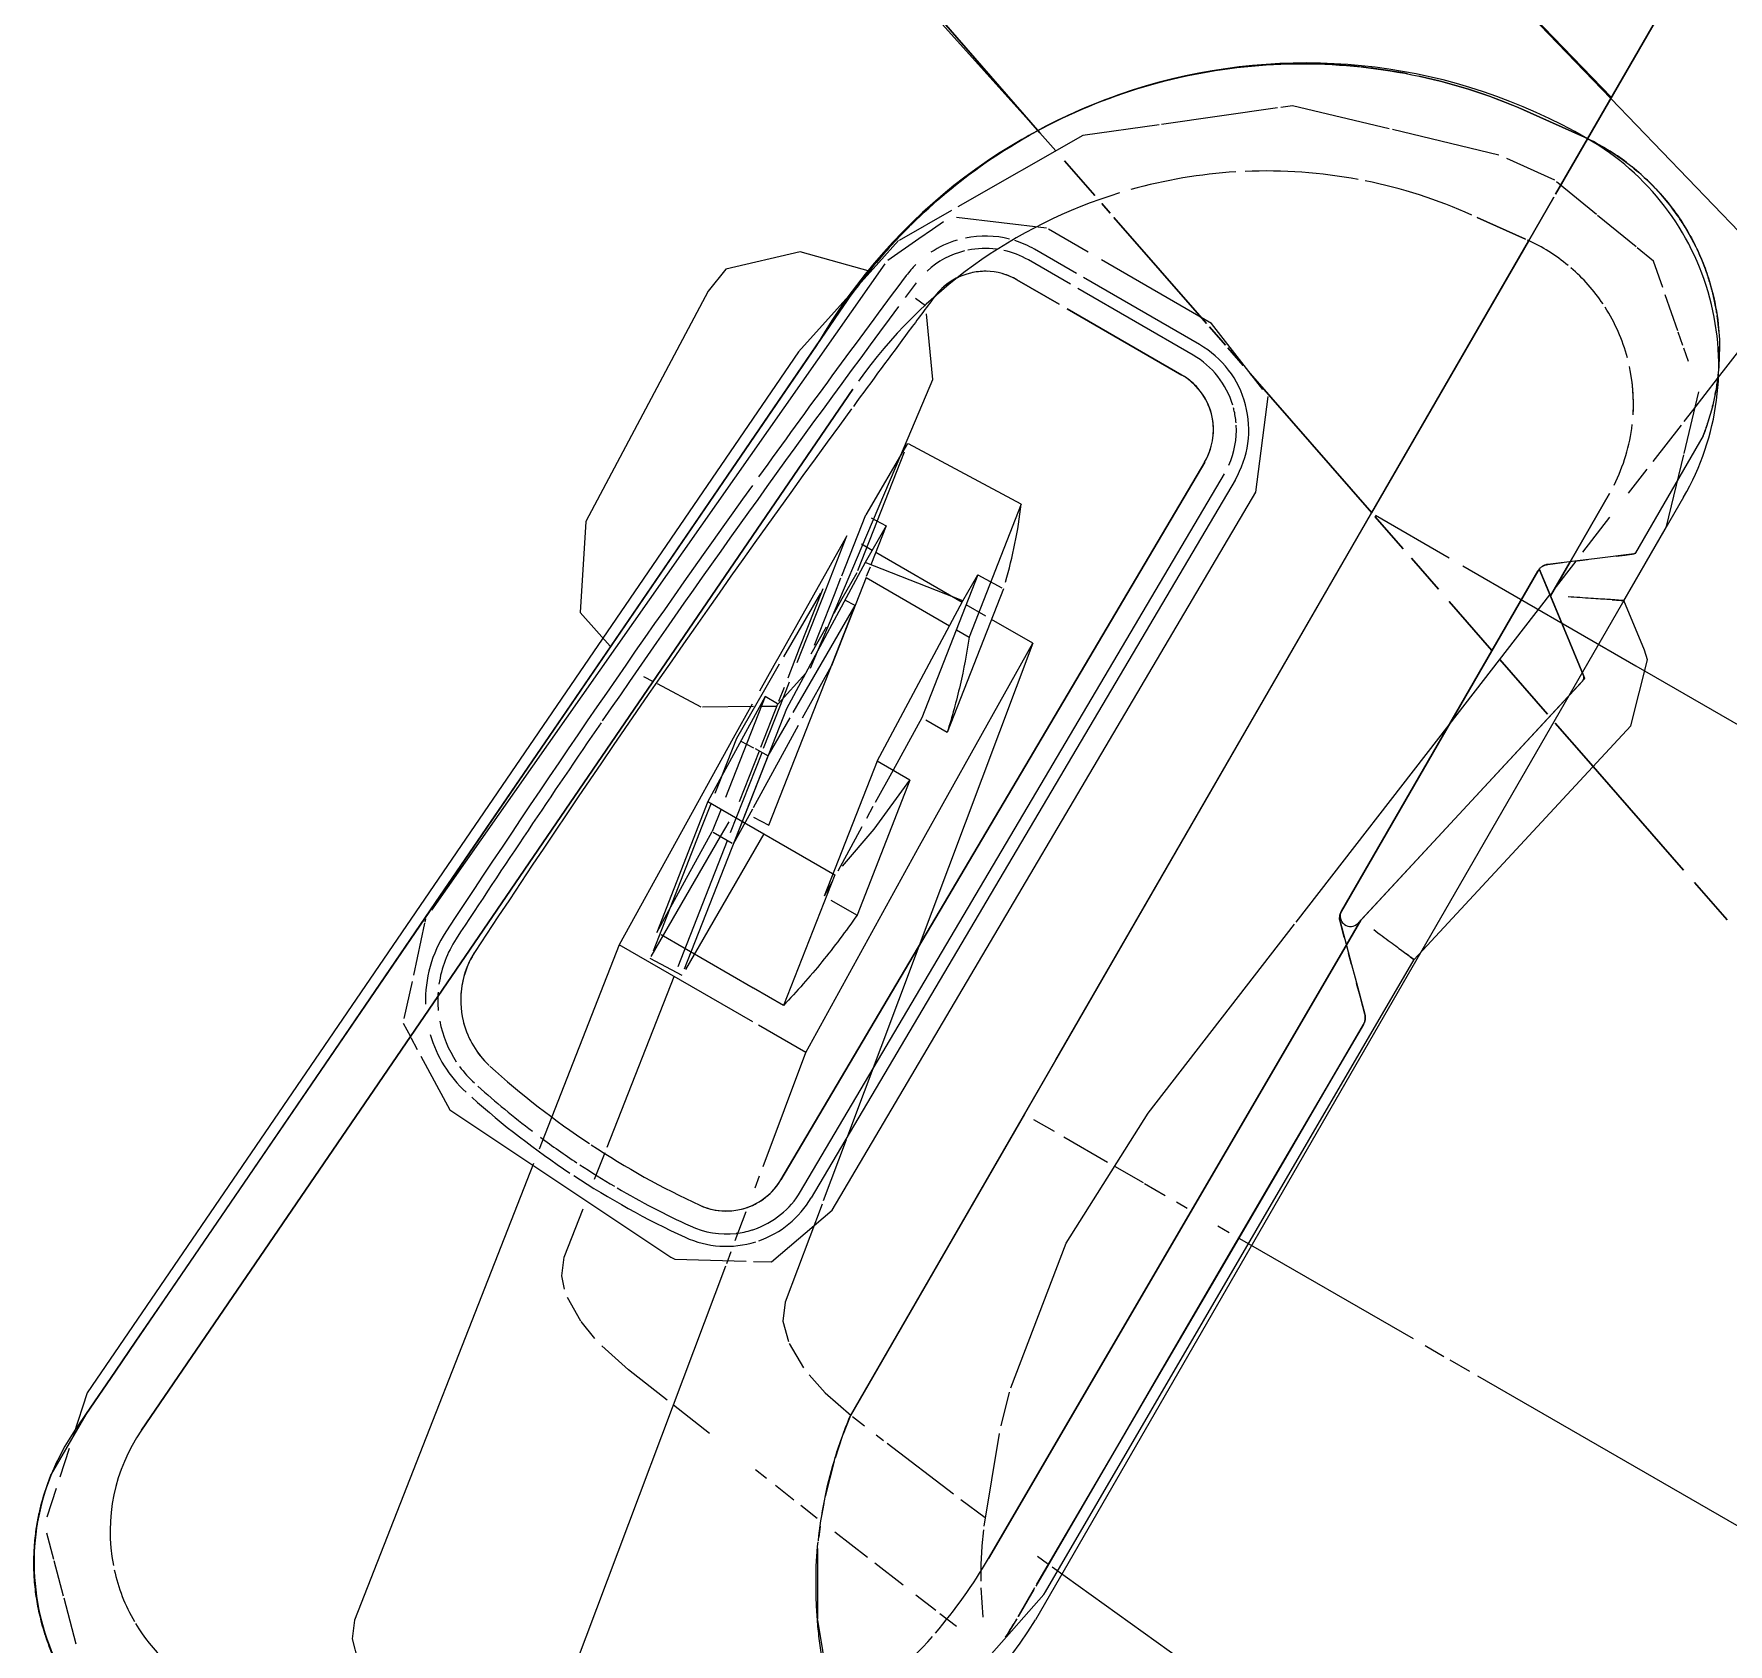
# Model space of a CAD drawing. Header units: inches. Extents: x 6664 to 8129, y 209 to 1287.
# Drawn here: x 7154.09 to 7162, y 537.1 to 544.62 of the extents above; entities that cross this region are included whole.
import ezdxf

# ---------------------------------------------------------------- set-up
doc = ezdxf.new("R2010")
doc.units = ezdxf.units.IN
doc.header["$MEASUREMENT"] = 0
doc.layers.add('I-FURN', color=30, linetype='Continuous', lineweight=9)

# ---------------------------------------------------------------- blocks, each defined once
blk = doc.blocks.new('Allsteel Seating Acuity Work-Conference Chair1 - Fully Adj_ Arms_ Mesh Back-8528734-11th FLOOR POWER _ SIGNAL')
at = {"layer": 'I-FURN', "lineweight": 13}
for p, q in [((-9.5606, 10.1368), (-9.5606, 4.0225)), ((-9.5606, 9.2766), (-9.5606, 4.0212)), ((-9.5606, 4.0212), (-9.5606, 8.5318)), ((-8.475, 3.356), (-7.767, 8.5318)), ((-11.8376, 4.8978), (-9.5606, 4.2448)), ((-11.8352, 4.8971), (-9.5606, 4.2391)), ((-9.5606, 4.2391), (-11.8352, 4.8971)), ((-9.5606, 4.2391), (-7.9088, 3.7613)), ((-7.9088, 3.7613), (-9.5606, 4.2391)), ((-9.5606, 3.724), (-9.5606, 4.0212)), ((-9.5606, 4.0212), (-9.5606, 3.724)), ((-9.5606, 3.4708), (-9.5606, 3.7074)), ((-9.5606, 3.7074), (-9.5606, 3.4708)), ((-9.5606, -0.9451), (-9.5606, 3.4708)), ((-9.5606, 3.4708), (-9.5606, 2.0042)), ((-8.5006, 3.1687), (-8.475, 3.356)), ((-8.5094, 3.1041), (-8.5006, 3.1687)), ((-8.5415, 2.8701), (-8.5122, 3.0838)), ((-11.803, 2.7724), (-12.5163, 3.0042)), ((-12.4533, 2.9948), (-11.7898, 2.7679)), ((-11.7898, 2.7679), (-12.4533, 2.9948)), ((-8.5669, 2.6842), (-8.5476, 2.825)), ((-8.3354, 2.7972), (-8.3354, -3.2574)), ((-11.7898, 2.7679), (-11.683, 2.7314)), ((-11.683, 2.7314), (-11.7898, 2.7679)), ((-11.6246, 2.7114), (-11.422, 2.6421)), ((-11.422, 2.6421), (-11.6246, 2.7114)), ((-11.3741, 2.6257), (-11.3186, 2.6067)), ((-11.3186, 2.6067), (-11.3741, 2.6257)), ((-11.2924, 2.5978), (-10.6711, 2.3853)), ((-10.6711, 2.3853), (-11.2924, 2.5978)), ((-8.6141, 2.3393), (-8.5861, 2.5437)), ((-10.6503, 2.3781), (-10.5431, 2.3415)), ((-10.5431, 2.3415), (-10.6503, 2.3781)), ((-10.528, 2.3363), (-10.4235, 2.3006)), ((-10.4235, 2.3006), (-10.528, 2.3363)), ((-10.377, 2.2847), (-9.5606, 2.0054)), ((-9.5606, 2.0054), (-10.377, 2.2847)), ((-8.6439, 2.1208), (-8.6211, 2.2876)), ((-8.7522, 1.3291), (-8.6481, 2.0903)), ((-9.5606, 2.0042), (-9.5606, -1.2379)), ((-9.5389, 2.0042), (-9.142, 2.0042)), ((-9.5387, 1.998), (-9.3482, 1.9328)), ((-9.3482, 1.9328), (-9.5387, 1.998)), ((-9.0684, 2.0042), (-8.1344, 2.0042)), ((-8.1344, 2.0042), (-7.4644, 2.0042)), ((-9.2939, 1.9142), (-9.1126, 1.8522)), ((-9.1126, 1.8522), (-9.2939, 1.9142)), ((-9.0399, 1.8273), (-8.7523, 1.729)), ((-8.7523, 1.729), (-9.0399, 1.8273)), ((-8.7, 1.7111), (-8.3789, 1.6013)), ((-8.3789, 1.6013), (-8.7, 1.7111)), ((-8.3271, 1.5835), (-8.1185, 1.5122)), ((-8.1185, 1.5122), (-8.3271, 1.5835)), ((-8.1185, 1.5122), (-7.4644, 1.2885)), ((-7.4644, 1.2885), (-8.1185, 1.5122)), ((-12.1969, 1.3862), (-12.663, -4.7339)), ((-8.9104, 0.1725), (-8.7523, 1.3287)), ((-7.391, 1.2634), (-7.1721, 1.1885)), ((-7.1721, 1.1885), (-7.391, 1.2634)), ((-9.0633, -0.9451), (-8.912, 0.1612)), ((-9.5606, -2.8632), (-9.5606, -0.9451)), ((-9.0906, -1.6621), (-9.0633, -0.9451)), ((-9.5606, -1.2379), (-9.5606, -2.8632)), ((-9.5112, -1.2379), (-9.401, -1.2379)), ((-9.3482, -1.2379), (-9.1132, -1.2379)), ((-9.0745, -1.2379), (-8.9211, -1.2379)), ((-8.913, -1.2379), (-8.8019, -1.2379)), ((-8.7404, -1.2379), (-8.683, -1.2379)), ((-8.5175, -1.2379), (-8.4567, -1.2379)), ((-8.4008, -1.2379), (-7.4644, -1.2379)), ((-7.4002, -1.2379), (-7.2987, -1.2379)), ((-7.2666, -1.2379), (-7.161, -1.2379)), ((-7.1169, -1.2379), (7.3857, -1.2379)), ((-8.9768, -2.377), (-9.0906, -1.6621)), ((-8.927, -2.5528), (-8.9718, -2.3963)), ((-8.7613, -2.9975), (-8.916, -2.5878)), ((-9.5606, -2.8632), (-9.5469, -2.956)), ((-9.545, -2.9668), (-9.5237, -3.0711)), ((-9.5202, -3.0858), (-9.4738, -3.2493)), ((-8.7231, -3.0823), (-8.7541, -3.0138)), ((-8.6839, -3.1606), (-8.7227, -3.0831)), ((-8.6455, -3.2287), (-8.6839, -3.1606)), ((-9.4632, -3.2805), (-9.443, -3.336)), ((-8.5533, -3.3688), (-8.63, -3.2544)), ((-9.4249, -3.382), (-9.4053, -3.4285)), ((-9.383, -3.4776), (-9.2187, -3.7646)), ((-9.2167, -3.7676), (-8.9922, -4.04))]:
    blk.add_line(p, q, dxfattribs=at)
at = {"layer": 'I-FURN'}
for p, q in [((-9.8539, 3.9933), (-9.5917, 4.0198)), ((-9.5917, 4.0198), (-9.8539, 3.9933)), ((-9.8816, 3.7492), (-10.3713, 3.6037)), ((-9.5969, 3.7779), (-9.8408, 3.7533)), ((-9.3482, 3.737), (-9.5853, 3.776)), ((-9.1123, 3.6982), (-9.3409, 3.7358)), ((-10.3864, 3.5992), (-10.8308, 3.4672)), ((-8.7475, 3.456), (-8.8825, 3.5726)), ((-10.8873, 3.4229), (-11.317, 3.0857)), ((-10.8308, 3.4672), (-10.8743, 3.4331)), ((-9.824, 3.4458), (-9.5773, 3.4706)), ((-9.5773, 3.4706), (-9.824, 3.4458)), ((-8.6928, 3.4087), (-8.7428, 3.452)), ((-8.6326, 3.3567), (-8.6824, 3.3998)), ((-8.4352, 2.9745), (-8.5187, 3.2583)), ((-8.3981, 2.4601), (-8.3981, 3.0907)), ((-11.3259, 3.0788), (-11.6098, 2.856)), ((-8.3363, 2.638), (-8.4336, 2.969)), ((-11.6098, 2.856), (-11.949, 2.2759)), ((-8.6439, 2.638), (-8.6439, 2.2705)), ((-8.6439, 2.2705), (-8.6439, 2.638)), ((-8.3363, 2.239), (-8.3363, 2.638)), ((-11.5396, 2.3967), (-11.9297, 2.2298)), ((-11.3154, 2.3967), (-11.5303, 2.3967)), ((-10.6503, 2.3967), (-11.2444, 2.3967)), ((-10.288, 2.2496), (-10.6503, 2.3967)), ((-8.4131, 2.444), (-8.5415, 2.3475)), ((-8.6153, 2.292), (-8.578, 2.3201)), ((-11.9662, 2.2465), (-12.1084, 2.0033)), ((-11.3137, 2.284), (-11.5396, 2.284)), ((-11.3128, 2.2261), (-11.5396, 2.2261)), ((-10.6503, 2.284), (-11.2765, 2.284)), ((-10.6503, 2.2261), (-11.2736, 2.2261)), ((-10.0769, 1.8177), (-10.2503, 2.2342)), ((-8.7274, 2.2078), (-8.6719, 2.2494)), ((-8.6439, 2.2705), (-8.6439, 2.0871)), ((-8.6439, 2.0871), (-8.6439, 2.2705)), ((-8.3372, 2.2386), (-8.3584, 2.2281)), ((-8.1368, 2.0863), (-8.3363, 2.239)), ((-11.972, 2.1819), (-11.9981, 2.1264)), ((-8.3114, 1.8324), (-8.7523, 2.1701)), ((-8.7523, 2.1701), (-8.6439, 2.0871)), ((-8.7523, 2.1578), (-8.7523, 0.3242)), ((-8.7523, 0.3242), (-8.7523, 2.1578)), ((-8.7523, 2.1578), (-8.7523, 0.3222)), ((-8.7523, 0.3242), (-8.7523, 2.1578)), ((-11.9981, 2.1264), (-12.0315, 2.0557)), ((-11.3112, 2.1191), (-11.5396, 2.1191)), ((-11.5396, 2.1191), (-11.3112, 2.1191)), ((-11.3112, 2.1191), (-11.5396, 2.1191)), ((-10.6503, 2.1191), (-11.2682, 2.1191)), ((-11.2682, 2.1191), (-10.6503, 2.1191)), ((-10.6503, 2.1191), (-11.2682, 2.1191)), ((-8.6439, 2.0871), (-8.3239, 1.842)), ((-8.6439, 2.0871), (-8.3239, 1.842)), ((-8.3239, 1.842), (-8.6439, 2.0871)), ((-12.1096, 2.0012), (-12.1381, 1.8663)), ((-12.0315, 2.0557), (-12.1065, 1.8966)), ((-12.1103, 1.8751), (-12.4351, -1.7979)), ((-12.1381, 1.8663), (-12.2541, 1.3178)), ((-11.9394, 1.8712), (-11.9495, 1.7868)), ((-10.3926, -2.0725), (-10.3545, 1.8204)), ((-10.3545, 1.8204), (-10.3926, -2.0725)), ((-10.3926, -2.0725), (-10.3545, 1.8204)), ((-8.6574, 0.3135), (-8.3114, 1.8324)), ((-12.1502, 1.8106), (-12.4812, 1.7262)), ((-11.848, 1.8008), (-11.9053, 1.8065)), ((-11.6469, 1.5204), (-11.8258, 1.7698)), ((-10.2857, -2.0735), (-10.2476, 1.8194)), ((-10.1897, 1.8188), (-10.2278, -2.0741)), ((-10.115, -2.0752), (-10.0769, 1.8177)), ((-8.3149, 1.817), (-8.6531, 0.3326)), ((-8.3149, 1.817), (-8.6531, 0.3326)), ((-8.6531, 0.3326), (-8.3149, 1.817)), ((-8.3455, 0.2973), (-8.0149, 1.7487)), ((-12.1799, 1.6096), (-12.6247, -4.2318)), ((-11.6, 1.138), (-11.6469, 1.5204)), ((-12.7614, 1.3522), (-12.7189, 0.1345)), ((-12.2541, 1.3178), (-12.7014, -4.5547)), ((-12.3946, -4.578), (-11.9474, 1.2944)), ((-11.9474, 1.2944), (-12.3946, -4.578)), ((-11.5995, 1.2022), (-11.6025, 0.8154)), ((-10.9977, 1.2213), (-11.5954, 1.2024)), ((-10.9977, 1.2213), (-10.8983, 0.5626)), ((-11.5439, 0.681), (-11.6, 1.138)), ((-11.5928, 1.1583), (-11.5039, 0.5695)), ((-11.5567, 0.512), (-11.6025, 0.8154)), ((-11.5732, 0.8163), (-11.4936, 0.8188)), ((-11.4936, 0.8188), (-11.4936, 0.6215)), ((-11.4936, 0.8188), (-11.4645, 0.6259)), ((-11.0083, 0.8342), (-10.881, 0.8382)), ((-11.0083, 0.6948), (-11.0083, 0.8342)), ((-11.0083, 0.8342), (-10.9012, 0.1251)), ((-10.8723, 0.8385), (-10.7646, 0.1251)), ((-11.6292, 0.6865), (-11.6226, 0.0505)), ((-11.5888, 0.419), (-11.6292, 0.6865)), ((-11.4936, 0.6865), (-11.551, 0.6865)), ((-11.4787, 0.1504), (-11.5439, 0.681)), ((-11.0083, 0.6948), (-11.4936, 0.6215)), ((-11.008, 0.6865), (-11.4737, 0.6865)), ((-10.9814, -0.154), (-11.0083, 0.6948)), ((-10.8806, 0.6865), (-10.986, 0.6865)), ((-10.6258, 0.6865), (-10.8494, 0.6865)), ((-10.6258, 0.6865), (-10.2245, -1.7405)), ((-11.5015, 0.4219), (-11.5029, 0.5626)), ((-11.4936, 0.6215), (-11.4691, -0.154)), ((-11.4628, 0.6143), (-11.4556, 0.5669)), ((-11.455, 0.563), (-11.3889, 0.1251)), ((-11.4547, 0.5626), (-11.0041, 0.5626)), ((-10.9673, 0.5626), (-10.8983, 0.5626)), ((-11.5429, 0.4205), (-11.5552, 0.5021)), ((-11.5579, 0.1215), (-11.6028, 0.4186)), ((-11.5343, 0.0582), (-11.5888, 0.419)), ((-11.5048, 0.1682), (-11.5429, 0.4205)), ((-11.5007, 0.3444), (-11.5015, 0.4219)), ((-11.434, 0.4239), (-11.4873, 0.4222)), ((-11.434, -0.154), (-11.434, 0.4239)), ((-11.2694, -0.6662), (-11.434, 0.4239)), ((-11.6028, 0.3936), (-11.6028, 0.0498)), ((-8.6561, 0.3193), (-8.6574, 0.3135)), ((-8.6531, 0.3326), (-8.6537, 0.1954)), ((-8.6537, 0.1954), (-8.6531, 0.3326)), ((-11.4983, 0.1251), (-11.5, 0.2709)), ((-8.6795, 0.2235), (-8.734, 0.278)), ((-8.3677, 0.2999), (-8.3465, 0.2975)), ((-8.3607, -3.1207), (-8.3455, 0.2973)), ((-8.6537, 0.1954), (-8.6684, -3.1193)), ((-8.6684, -3.1193), (-8.6537, 0.1954)), ((-8.5873, 0.1312), (-8.6245, 0.1685)), ((-11.5359, -0.0244), (-11.5579, 0.1215)), ((-11.4684, 0.0663), (-11.4787, 0.1504)), ((-11.3833, -0.1535), (-11.3889, 0.1251)), ((-10.9012, 0.1251), (-10.8956, -0.1535)), ((-10.7646, 0.1251), (-10.8792, 0.1251)), ((-8.5415, 0.0855), (-8.4175, -0.0386)), ((-11.6226, 0.0505), (-11.6219, -0.0078)), ((-11.6028, 0.0092), (-11.6028, -0.1412)), ((-11.5146, -0.154), (-11.475, 0.0345)), ((-11.6219, -0.0078), (-11.62, -0.1464)), ((-11.5184, -0.1403), (-11.5287, -0.0718)), ((-11.5023, -0.154), (-11.5198, -0.0379)), ((-11.6028, -0.1412), (-11.6028, -0.3916)), ((-11.5849, -0.154), (-11.5707, -0.7126)), ((-11.5849, -0.154), (-11.5091, -0.6556)), ((-11.5176, -0.154), (-11.5849, -0.154)), ((-11.4838, -0.3694), (-11.5163, -0.154)), ((-11.4702, -0.3666), (-11.5023, -0.154)), ((-11.4691, -0.154), (-11.3679, -0.8242)), ((-10.9814, -0.154), (-10.8802, -0.8242)), ((-10.8038, -0.154), (-10.9814, -0.154)), ((-10.8956, -0.1535), (-10.8919, -0.3258)), ((-10.8038, -0.154), (-10.7026, -0.8242)), ((-11.8142, -0.3424), (-11.609, -0.2208)), ((-11.5836, -0.2057), (-11.5172, -0.1664)), ((-11.434, -0.3862), (-11.434, -0.1813)), ((-12.1242, -0.3568), (-12.073, -0.355)), ((-12.0523, -0.3543), (-11.8206, -0.3462)), ((-11.6028, -0.3916), (-11.5757, -0.5712)), ((-11.5789, -0.3908), (-11.5121, -0.3887)), ((-11.5041, -0.3884), (-11.434, -0.3862)), ((-11.4431, -0.639), (-11.481, -0.3877)), ((-11.4069, -0.7853), (-11.4671, -0.3873)), ((-11.2742, -1.4442), (-11.434, -0.3862)), ((-10.8915, -0.3477), (-10.8901, -0.4111)), ((-10.889, -0.4559), (-10.8835, -0.6904)), ((-11.574, -0.582), (-11.5617, -0.6634)), ((-11.3679, -0.8242), (-11.3725, -0.6377)), ((-11.3503, -0.6688), (-11.2694, -0.6662)), ((-11.5707, -0.7126), (-10.8875, -0.7126)), ((-11.5707, -0.7126), (-11.4727, -1.3614)), ((-11.5543, -0.7126), (-11.537, -0.8273)), ((-11.5005, -0.7126), (-11.4837, -0.8242)), ((-11.4381, -0.8242), (-11.4381, -0.7457)), ((-11.2694, -0.7126), (-11.2694, -1.4434)), ((-10.8875, -0.7126), (-10.7895, -1.3614)), ((-10.8821, -0.7494), (-10.8802, -0.8242)), ((-11.537, -0.8273), (-11.4754, -1.2349)), ((-11.4792, -0.8242), (-11.3763, -0.8242)), ((-11.4381, -1.4723), (-11.4381, -0.8242)), ((-11.3066, -1.4498), (-11.4011, -0.8242)), ((-10.8431, -0.8242), (-10.7026, -0.8242)), ((-11.4754, -1.2349), (-11.4435, -1.4462)), ((-10.9529, -1.3614), (-11.4484, -1.3614)), ((-10.7895, -1.3614), (-10.9505, -1.3614)), ((-11.5949, -1.499), (-11.4418, -2.5124)), ((-10.8752, -1.499), (-11.5949, -1.499)), ((-11.2694, -1.4764), (-11.4381, -1.4817)), ((-11.1714, -2.345), (-11.2991, -1.499)), ((-10.5882, -1.499), (-10.8445, -1.499)), ((-10.4954, -2.0603), (-10.5882, -1.499)), ((-10.2217, -1.7574), (-10.1721, -2.0576)), ((-12.4393, -1.8459), (-12.4341, -1.862)), ((-12.433, -1.8656), (-12.357, -2.1026)), ((-8.4077, -2.0031), (-8.4126, -3.1204)), ((-12.3478, -2.1311), (-12.2935, -2.3003)), ((-10.4781, -2.1652), (-10.4879, -2.1058)), ((-10.2391, -2.4259), (-10.115, -2.0752)), ((-10.1693, -2.0747), (-10.0895, -2.5572)), ((-10.4353, -2.424), (-10.4589, -2.281)), ((-12.287, -2.3205), (-12.2256, -2.3585)), ((-12.2218, -2.3609), (-12.168, -2.3941)), ((-11.1473, -2.5045), (-11.1673, -2.3717)), ((-12.1371, -2.4132), (-11.895, -2.5629)), ((-10.3129, -2.4658), (-10.2391, -2.4259)), ((-10.636, -2.6406), (-10.3431, -2.4822)), ((-10.4165, -2.5372), (-10.4264, -2.4777)), ((-11.895, -2.5629), (-10.6573, -2.6425)), ((-11.4311, -2.5832), (-11.0889, -4.849)), ((-10.0895, -4.5154), (-10.4147, -2.5483)), ((-10.0895, -2.5572), (-10.0539, -2.6392)), ((-11.0889, -2.8908), (-11.1252, -2.6508)), ((-10.6573, -2.6425), (-10.636, -2.6406)), ((-10.0539, -2.6392), (-9.9847, -2.7087)), ((-9.9766, -2.7148), (-9.862, -2.7797)), ((-9.5499, -2.8627), (-9.4794, -2.8721)), ((-9.4117, -2.8811), (-9.3683, -2.8869)), ((-9.3484, -2.8895), (-8.9616, -2.9388)), ((-8.9181, -2.9442), (-8.777, -2.9611)), ((-8.4762, -2.9955), (-8.4184, -3.0019)), ((-8.3916, -3.0048), (-7.4983, -3.0925)), ((-10.8713, -3.1109), (-10.9809, -3.0468)), ((-10.7753, -3.1483), (-10.8699, -3.1116)), ((-10.5656, -3.1963), (-10.7288, -3.1623)), ((-8.4134, -3.2843), (-8.4127, -3.1282)), ((-8.4127, -3.1384), (-8.4134, -3.2852)), ((-10.3378, -3.2292), (-10.5656, -3.1963)), ((-10.0895, -3.2652), (-10.3013, -3.2345)), ((-9.7537, -3.3137), (-9.8177, -3.3045)), ((-9.5918, -3.3371), (-9.7007, -3.3214)), ((-8.4134, -3.2969), (-8.4158, -3.3979)), ((-9.4552, -3.3566), (-9.5511, -3.3429)), ((-9.1608, -3.3978), (-9.3509, -3.3713)), ((-8.952, -3.4264), (-9.1177, -3.4038)), ((-8.7597, -3.4524), (-8.8767, -3.4366)), ((-8.64, -3.4683), (-8.7361, -3.4555)), ((-12.6247, -4.2318), (-12.6375, -4.3995)), ((-12.6375, -4.3995), (-12.6562, -4.6451)), ((-12.6562, -4.6451), (-12.6375, -4.3995)), ((-12.7014, -4.5547), (-12.6585, -4.7557)), ((-12.6562, -4.6451), (-12.6562, -4.9669)), ((-12.6447, -4.8206), (-12.6153, -4.9583)), ((-11.0889, -4.849), (-11.0553, -4.93)), ((-11.0553, -4.93), (-10.9809, -5.005)), ((-12.6037, -5.013), (-12.5741, -5.1517)), ((-12.5383, -5.2155), (-12.4486, -5.3058)), ((-12.4447, -5.3097), (-12.3241, -5.431)), ((-12.317, -5.4382), (-12.1608, -5.5954))]:
    blk.add_line(p, q, dxfattribs=at)
at = {"layer": 'I-FURN', "flags": 128}
for points in [[(-8.888, 3.85), (-8.9235, 3.872), (-8.9598, 3.8926)], [(-8.9094, 3.5959), (-9.0079, 3.681), (-9.1063, 3.6972)], [(-8.5415, 3.4899), (-8.4967, 3.4064), (-8.4592, 3.3194), (-8.4295, 3.2294), (-8.4077, 3.1371)], [(-8.471, 2.4005), (-8.4371, 2.426), (-8.4131, 2.444)], [(-8.4077, 2.4486), (-8.4103, 2.4462), (-8.4131, 2.444)], [(-8.5415, 2.3475), (-8.6153, 2.292), (-8.7274, 2.2078)], [(-8.0149, 1.7487), (-8.1017, 2.0552), (-8.1368, 2.0863)], [(-12.4812, 1.7262), (-12.7426, 1.4828), (-12.7614, 1.3522)], [(-12.6375, -4.3995), (-12.6247, -4.2318), (-12.5976, -3.8749), (-12.5565, -3.336), (-12.5024, -2.6256), (-12.4363, -1.7575), (-12.3595, -0.7487), (-12.2734, 0.3811), (-12.1799, 1.6096)], [(-10.5882, -1.499), (-10.6117, -0.3969), (-10.6258, 0.6865)], [(-8.734, 0.278), (-8.6522, 0.1962), (-8.5876, 0.1316), (-8.5415, 0.0855)], [(-12.7189, 0.1345), (-12.5291, -0.2456), (-12.3297, -0.3123)], [(-8.4175, -0.0386), (-8.4433, -0.0127), (-8.4785, 0.0225), (-8.5218, 0.0658)], [(-8.4175, -0.0386), (-8.4122, -0.0446), (-8.4077, -0.0512)], [(-10.8755, -0.6593), (-10.8347, -0.4358), (-10.8038, -0.154)], [(-8.4076, -1.985), (-8.4058, -1.5705), (-8.4029, -0.9261), (-8.4007, -0.4299), (-8.3991, -0.083)], [(-8.3991, -0.083), (-8.4005, -0.3853), (-8.4024, -0.8067)], [(-11.619, -0.2158), (-11.6163, -0.3969), (-11.5949, -1.499)], [(-11.3726, -0.6302), (-11.3791, -0.3477), (-11.3825, -0.1921)], [(-11.4727, -1.3614), (-11.4784, -1.0925), (-11.4837, -0.8242)], [(-8.4024, -0.8067), (-8.4048, -1.3463), (-8.4077, -2.0031)], [(-8.4126, -3.1094), (-8.4093, -2.3614), (-8.4076, -1.985)], [(-9.8231, -2.7958), (-9.7169, -2.83), (-9.5587, -2.8615)], [(-11.0131, -3.0198), (-11.0553, -2.9718), (-11.0889, -2.8908)], [(-8.4336, -3.4974), (-8.3608, -3.1347), (-8.3607, -3.1207)], [(-12.6375, -5.0681), (-12.6481, -5.0177), (-12.6562, -4.9669)]]:
    blk.add_lwpolyline(points, dxfattribs=at)
at = {"layer": 'I-FURN', "lineweight": 13}
for centre, radius, start, end in [((-9.5606, 1.3862), 2.6363, 90, 180), ((-9.5606, 2.7972), 1.2253, 360, 90), ((-11.049, -3.1641), 2.7152, 273.15632, 358.03044), ((-11.5724, -4.8169), 1.0938, 175.64469, 273.15632)]:
    blk.add_arc(centre, radius, start, end, dxfattribs=at)
at = {"layer": 'I-FURN'}
for centre, radius, start, end in [((-9.5936, 1.4127), 2.5938, 95.75967, 107.86826), ((-9.4819, 2.9315), 1.0938, 89.33815, 95.75967), ((-9.4819, 2.9315), 1.0937, 82.91448, 88.48984), ((-9.5936, 1.4127), 2.5938, 112.70489, 120.03644), ((-9.5936, 1.4127), 2.5938, 109.07384, 112.70489), ((-9.5936, 1.4127), 2.5938, 120.05249, 121.22788), ((-9.5936, 1.4127), 2.5938, 121.22788, 126.24561), ((-9.5936, 1.4127), 2.5938, 126.24561, 132.2528), ((-9.6161, 1.1169), 2.338, 95.77015, 108.60548), ((-9.6161, 1.1169), 2.338, 95.77015, 108.60548), ((-9.4819, 2.638), 0.838, 80.42664, 95.75967), ((-9.4819, 2.638), 0.838, 80.42664, 95.75967), ((-9.4819, 2.638), 0.838, 63.83978, 79.35964), ((-9.4819, 2.638), 0.838, 63.83978, 79.35964), ((-9.5936, 1.4127), 2.5938, 132.26995, 133.97863), ((-9.4819, 2.638), 0.838, 44.90688, 62.59656), ((-9.4819, 2.638), 0.838, 44.90688, 62.59656), ((-9.5936, 1.4127), 2.5938, 133.97863, 139.30532), ((-9.6161, 1.1169), 2.338, 109.41103, 122.43298), ((-9.6161, 1.1169), 2.338, 109.41103, 122.43298), ((-9.4819, 2.638), 0.838, 26.50274, 42.02896), ((-9.4819, 2.638), 0.838, 31.91989, 42.02896), ((-9.5936, 1.4127), 2.5938, 139.30532, 146.74519), ((-9.6161, 1.1169), 2.338, 123.47446, 135.70218), ((-9.6161, 1.1169), 2.338, 123.47446, 135.70218), ((-9.4819, 2.638), 0.838, 26.50274, 31.91989), ((-9.4819, 2.638), 0.838, 3.10007, 23.37643), ((-9.4819, 2.638), 0.838, 3.10007, 23.37643), ((-9.5936, 1.4127), 2.5938, 146.74519, 152.19921), ((-9.6161, 1.1169), 2.338, 137.04272, 174.54206), ((-9.6161, 1.1169), 2.338, 137.04272, 174.54206), ((-9.5936, 1.4127), 2.5938, 152.19921, 156.84584), ((-9.5936, 1.4127), 2.5938, 157.021, 160.27429), ((-9.5936, 1.4127), 2.5938, 160.27429, 163.71789), ((-11.5396, 1.8233), 0.4606, 105.68421, 131.59008), ((-11.5396, 1.8233), 0.4027, 90, 107.43357), ((-11.5396, 1.8233), 0.4606, 90, 102.43872), ((-10.6503, 1.8233), 0.4606, 359.43889, 90), ((-10.6503, 1.8233), 0.4027, 46.56823, 90), ((-9.5936, 1.4127), 2.5938, 163.71789, 167.31202), ((-11.5396, 1.8233), 0.4606, 136.60355, 153.38877), ((-11.5396, 1.8233), 0.4027, 112.52507, 131.59008), ((-11.5396, 1.8233), 0.4027, 133.88239, 162.44909), ((-11.5396, 1.8233), 0.2958, 90, 148.01139), ((-11.5396, 1.8233), 0.2958, 117.72672, 131.59008), ((-11.5396, 1.8233), 0.2958, 117.72672, 131.59008), ((-11.5396, 1.8233), 0.2958, 90, 103.86336), ((-11.5396, 1.8233), 0.2958, 90, 103.86336), ((-10.6503, 1.8233), 0.2958, 44.71945, 90), ((-10.6503, 1.8233), 0.2958, 51.1881, 90), ((-10.6503, 1.8233), 0.2958, 38.2508, 90), ((-10.6503, 1.8233), 0.4027, 43.52638, 44.71945), ((-10.6503, 1.8233), 0.4027, 34.68608, 43.52638), ((-11.5396, 1.8233), 0.2958, 145.45344, 173.18016), ((-11.5396, 1.8233), 0.2958, 145.45344, 159.3168), ((-10.6503, 1.8233), 0.2958, 48.6438, 51.1881), ((-10.6503, 1.8233), 0.2958, 359.43889, 40.7034), ((-10.6503, 1.8233), 0.2958, 25.3135, 38.2508), ((-10.6503, 1.8233), 0.2958, 25.3135, 38.2508), ((-10.6503, 1.8233), 0.4027, 5.86125, 33.03616), ((-9.5936, 1.4127), 2.5938, 167.50401, 175.64469), ((-11.5396, 1.8233), 0.4606, 164.74682, 173.18016), ((-11.5396, 1.8233), 0.2958, 153.00906, 173.18016), ((-11.5396, 1.8233), 0.2958, 159.3168, 173.18016), ((48.2719, -5.3297), 60.6983, 173.180161, 174.280538), ((48.2719, -5.3297), 60.5335, 173.180161, 173.36915), ((48.2719, -5.3297), 60.5335, 173.180161, 173.36915), ((48.2719, -5.3297), 60.5335, 173.180161, 173.36915), ((-10.6503, 1.8233), 0.2958, 359.43889, 12.3762), ((-10.6503, 1.8233), 0.2958, 359.43889, 12.3762), ((-8.3389, 1.8225), 0.0246, 19.86047, 52.55606), ((-8.3389, 1.8225), 0.0246, 347.16487, 52.55606), ((-8.3389, 1.8225), 0.0246, 347.16487, 19.86047), ((48.2719, -5.3297), 60.6404, 173.309889, 175.558352), ((48.2719, -5.3297), 60.5335, 173.36915, 173.783323), ((48.2719, -5.3297), 60.5335, 173.36915, 173.783323), ((48.2719, -5.3297), 60.5335, 173.36915, 173.783323), ((48.2719, -5.3297), 60.5335, 173.797065, 176.715752), ((48.2719, -5.3297), 60.5335, 173.797065, 176.715752), ((48.2719, -5.3297), 60.5335, 173.797065, 176.715752), ((48.2719, -5.3297), 60.6983, 174.32775, 176.714364), ((-8.7043, 0.3242), 0.048, 180, 193.93041), ((-8.7043, 0.3242), 0.048, 180, 193.93041), ((-8.7043, 0.3242), 0.048, 193.93041, 207.86081), ((-8.7043, 0.3242), 0.048, 193.93041, 207.86081), ((-8.7043, 0.3242), 0.048, 207.86081, 221.79122), ((-8.7043, 0.3242), 0.048, 207.86081, 221.79122), ((-8.7043, 0.3242), 0.048, 221.79122, 235.72162), ((-8.7043, 0.3242), 0.048, 221.79122, 235.72162), ((-8.7043, 0.3242), 0.048, 235.72162, 263.58243), ((-8.7043, 0.3242), 0.048, 235.72162, 263.58243), ((-8.7043, 0.3242), 0.048, 263.58243, 347.16487), ((-8.7043, 0.3242), 0.048, 263.58243, 347.16487), ((48.2719, -5.3297), 60.6404, 175.567859, 176.715752), ((-11.7472, -1.8856), 0.5804, 176.71575, 211.83825), ((-11.7472, -1.8856), 0.5225, 176.71575, 201.78945), ((-11.7472, -1.8856), 0.4156, 176.71575, 208.63794), ((-11.7472, -1.8856), 0.4156, 176.71575, 200.40644), ((-11.7472, -1.8856), 0.4156, 176.71575, 200.40644), ((-11.7472, -1.8856), 0.4156, 203.70741, 226.32287), ((-11.7472, -1.8856), 0.4156, 203.70741, 226.32287), ((-11.7472, -1.8856), 0.5225, 205.89084, 215.2154), ((-10.6884, -2.0696), 0.2958, 303.31114, 359.43889), ((-10.6884, -2.0696), 0.2958, 317.34308, 359.43889), ((-10.6884, -2.0696), 0.2958, 331.37502, 359.43889), ((-10.6884, -2.0696), 0.4027, 318.6584, 359.43889), ((-10.6884, -2.0696), 0.4606, 319.31273, 359.43889), ((-11.7472, -1.8856), 0.4156, 224.79725, 257.05888), ((-11.7472, -1.8856), 0.4156, 230.69906, 237.96004), ((-11.7472, -1.8856), 0.4156, 230.69906, 237.96004), ((-10.6884, -2.0696), 0.2958, 325.64688, 331.37502), ((-11.7472, -1.8856), 0.5225, 220.85591, 243.40357), ((-11.7472, -1.8856), 0.4156, 244.19489, 257.14199), ((-11.7472, -1.8856), 0.4156, 244.19489, 257.14199), ((-11.0139, 1.475), 3.8553, 257.69072, 266.46899), ((-11.0139, 1.475), 3.8553, 257.69072, 266.46899), ((-11.0139, 1.475), 3.8553, 257.69072, 266.46899), ((-10.6884, -2.0696), 0.2958, 303.31114, 317.34308), ((-10.6884, -2.0696), 0.2958, 317.34308, 325.64688), ((-11.7472, -1.8856), 0.5804, 225.95797, 257.69072), ((-11.7472, -1.8856), 0.5225, 246.37833, 257.69072), ((-11.0139, 1.475), 3.8553, 266.6024, 275.24726), ((-11.0139, 1.475), 3.8553, 266.6024, 275.24726), ((-11.0139, 1.475), 3.8553, 266.6024, 275.24726), ((-10.6884, -2.0696), 0.2958, 275.24726, 304.39914), ((-10.6884, -2.0696), 0.2958, 275.24726, 302.8041), ((-10.6884, -2.0696), 0.2958, 275.24726, 302.8041), ((-10.6884, -2.0696), 0.4027, 306.62736, 317.34308), ((-10.6884, -2.0696), 0.4027, 317.34308, 318.6584), ((-11.0139, 1.475), 3.9623, 258.01135, 262.7925), ((-10.6884, -2.0696), 0.4027, 275.24726, 306.48152), ((-10.6884, -2.0696), 0.4606, 275.24726, 317.34308), ((-11.0139, 1.475), 4.0201, 258.20697, 266.46899), ((-11.0139, 1.475), 3.9623, 263.46854, 266.46899), ((-11.0139, 1.475), 3.9623, 266.71775, 269.46944), ((-11.0139, 1.475), 4.0201, 266.77765, 275.24726), ((-11.0139, 1.475), 3.9623, 269.68136, 275.24726), ((-11.0064, -3.1089), 2.338, 349.25444, 359.74542), ((-11.0064, -3.1089), 2.338, 349.25444, 359.74542), ((-11.0064, -3.1089), 2.338, 335.6083, 348.75173), ((-11.0064, -3.1089), 2.338, 335.6083, 348.75173), ((-11.559, -4.6417), 0.838, 175.64469, 220.92952), ((-11.559, -4.6417), 0.838, 175.64469, 220.92952), ((-11.5725, -4.8189), 1.0937, 187.77871, 196.65494), ((-11.5725, -4.8189), 1.0937, 198.35184, 201.1091), ((-11.559, -4.6417), 0.838, 222.3483, 240.15637), ((-11.559, -4.6417), 0.838, 222.3483, 240.15637), ((-11.5725, -4.8189), 1.0938, 203.5891, 207.0364), ((-11.5725, -4.8189), 1.0937, 207.07612, 215.16845), ((-11.559, -4.6417), 0.838, 240.90546, 271.50867), ((-11.559, -4.6417), 0.838, 240.90546, 271.50867), ((-11.5725, -4.8189), 1.0937, 217.10199, 226.64608), ((-11.5725, -4.8189), 1.0937, 226.67302, 229.07623)]:
    blk.add_arc(centre, radius, start, end, dxfattribs=at)
blk.add_ellipse((-13.702, 0.2299), major_axis=(2.8634, 0.4325), ratio=0.886817, start_param=0.082391, end_param=0.226392, dxfattribs=at)
for points in [[(-11.9662, 2.4607), (-11.8926, 2.6272), (-11.7103, 2.9448), (-11.3428, 3.3539), (-10.8976, 3.6771), (-10.3942, 3.9001), (-10.0353, 3.975), (-9.8539, 3.9933)], [(-9.5917, 4.0198), (-9.5512, 4.0239), (-9.4698, 4.0275), (-9.3885, 4.0221), (-9.3482, 4.0171)], [(-8.9598, 3.8926), (-8.9795, 3.9033), (-9.0239, 3.9259), (-9.1089, 3.9613), (-9.2076, 3.9921), (-9.2782, 4.0068), (-9.315, 4.0125)], [(-12.1799, 1.6096), (-12.1687, 1.7565), (-12.1212, 2.048), (-12.0254, 2.3266), (-11.9662, 2.4607)], [(-8.3982, 2.46), (-8.398, 2.4603), (-8.3982, 2.4601), (-8.3997, 2.4577), (-8.4026, 2.4539), (-8.4057, 2.4505), (-8.4077, 2.4486)], [(-8.3735, 2.2207), (-8.3803, 2.2173), (-8.3888, 2.2131), (-8.3988, 2.2082)], [(-8.3584, 2.2281), (-8.3617, 2.2265), (-8.3667, 2.224), (-8.3735, 2.2207)], [(-8.3363, 2.239), (-8.3363, 2.239), (-8.3366, 2.2389), (-8.3372, 2.2386)], [(-8.7274, 2.2078), (-8.7289, 2.2066), (-8.7321, 2.204), (-8.7366, 2.1994), (-8.7408, 2.1941), (-8.7446, 2.1882), (-8.7478, 2.1814), (-8.7503, 2.174), (-8.7519, 2.1662), (-8.7523, 2.1606), (-8.7523, 2.1578)], [(-8.7523, 2.1578), (-8.7523, 2.1627), (-8.7517, 2.1676), (-8.7506, 2.1723)], [(-8.3988, 2.2082), (-8.4088, 2.2032), (-8.4319, 2.1918), (-8.4736, 2.1712), (-8.5205, 2.1482), (-8.5532, 2.1318), (-8.5698, 2.1237)], [(-10.8983, 0.5626), (-10.8703, 0.4917), (-10.8201, 0.3479), (-10.7812, 0.2), (-10.7646, 0.1251)], [(-8.734, 0.278), (-8.7369, 0.2809), (-8.742, 0.2872), (-8.7479, 0.298), (-8.7515, 0.3098), (-8.7523, 0.318), (-8.7523, 0.3222)], [(-8.7523, 0.3222), (-8.7523, 0.3191), (-8.7518, 0.313), (-8.7499, 0.3045), (-8.747, 0.2966), (-8.7432, 0.2894), (-8.7388, 0.2832), (-8.7356, 0.2796), (-8.734, 0.278)], [(-8.3465, 0.2975), (-8.3459, 0.2974), (-8.3455, 0.2973), (-8.3456, 0.2973)], [(-10.7026, -0.8242), (-10.7101, -0.9146), (-10.732, -1.0947), (-10.768, -1.2728), (-10.7895, -1.3614)], [(-8.4158, -3.397), (-8.4144, -3.3638), (-8.4136, -3.3304), (-8.4134, -3.2969)]]:
    blk.add_open_spline(points, degree=3, dxfattribs=at)
for points, knots in [([(-9.3482, 4.0171), (-9.3065, 4.012), (-9.2252, 3.9971), (-9.1109, 3.9627), (-9.0044, 3.9177), (-8.9075, 3.8644), (-8.821, 3.805), (-8.7195, 3.7204), (-8.6165, 3.6071), (-8.5633, 3.5267), (-8.5415, 3.4899)], [0, 0, 0, 0, 0.1, 0.2, 0.3, 0.4, 0.5, 0.6, 0.8, 1, 1, 1, 1]), ([(-8.6823, 3.6778), (-8.6863, 3.6821), (-8.6941, 3.6902), (-8.7055, 3.702), (-8.7166, 3.7129), (-8.7278, 3.7238), (-8.743, 3.7381), (-8.7625, 3.7555), (-8.7857, 3.7752), (-8.808, 3.7932), (-8.8292, 3.8093), (-8.8566, 3.8292), (-8.8759, 3.8421), (-8.888, 3.85)], [0.7345634, 0.7345634, 0.7345634, 0.7345634, 0.75, 0.7638889, 0.7777778, 0.7916667, 0.8055556, 0.8333333, 0.8611111, 0.8888889, 0.9166667, 0.9444444, 1, 1, 1, 1]), ([(-8.6312, 3.619), (-8.6345, 3.6231), (-8.6412, 3.6312), (-8.6549, 3.6475), (-8.6687, 3.663), (-8.6791, 3.6744), (-8.6823, 3.6778)], [0.66666667, 0.66666667, 0.66666667, 0.66666667, 0.68055556, 0.69444444, 0.72222222, 0.73456345, 0.73456345, 0.73456345, 0.73456345]), ([(-8.5804, 3.5509), (-8.5846, 3.5569), (-8.5948, 3.5714), (-8.6092, 3.591), (-8.6197, 3.6045), (-8.6238, 3.6097)], [0.59173466, 0.59173466, 0.59173466, 0.59173466, 0.61111111, 0.63888889, 0.65621382, 0.65621382, 0.65621382, 0.65621382]), ([(-8.4987, 3.4106), (-8.5074, 3.4286), (-8.5212, 3.4551), (-8.5363, 3.4812), (-8.5413, 3.4896)], [0.44444444, 0.44444444, 0.44444444, 0.44444444, 0.5, 0.52657844, 0.52657844, 0.52657844, 0.52657844]), ([(-8.4591, 3.319), (-8.4604, 3.3224), (-8.4652, 3.3348), (-8.477, 3.364), (-8.4886, 3.3898), (-8.4966, 3.4063)], [0.35082551, 0.35082551, 0.35082551, 0.35082551, 0.36111111, 0.38888889, 0.44006207, 0.44006207, 0.44006207, 0.44006207]), ([(-8.4292, 3.2281), (-8.4296, 3.2298), (-8.4314, 3.236), (-8.4359, 3.2514), (-8.4432, 3.2744), (-8.4495, 3.2927), (-8.4528, 3.3018)], [0.2588474, 0.2588474, 0.2588474, 0.2588474, 0.26388889, 0.27777778, 0.30555556, 0.33333333, 0.33333333, 0.33333333, 0.33333333]), ([(-8.4077, 3.1371), (-8.4058, 3.1273), (-8.4029, 3.1105), (-8.4008, 3.0972), (-8.3999, 3.0912), (-8.3996, 3.0889), (-8.3996, 3.089), (-8.3998, 3.0907), (-8.4004, 3.0946), (-8.4018, 3.1041), (-8.4042, 3.1183), (-8.4068, 3.1324), (-8.4097, 3.1478), (-8.413, 3.1636), (-8.4159, 3.1764), (-8.4182, 3.186), (-8.4193, 3.1905), (-8.4198, 3.1927)], [0, 0, 0, 0, 0.0277778, 0.0555556, 0.0694444, 0.0833333, 0.0972222, 0.1076389, 0.1180556, 0.1388889, 0.1527778, 0.1666667, 0.1805556, 0.1944444, 0.2083333, 0.2152778, 0.2222222, 0.2222222, 0.2222222, 0.2222222]), ([(-8.4131, 2.444), (-8.4108, 2.4458), (-8.4078, 2.4484), (-8.4046, 2.4517), (-8.4027, 2.4539), (-8.4011, 2.4559), (-8.3997, 2.4578), (-8.3987, 2.4592), (-8.3983, 2.4598), (-8.3982, 2.46)], [0, 0, 0, 0, 0.125, 0.1875, 0.25, 0.3125, 0.375, 0.4375, 0.5, 0.5, 0.5, 0.5]), ([(-8.3848, 2.2151), (-8.3806, 2.2171), (-8.3725, 2.2211), (-8.363, 2.2258), (-8.3561, 2.2293), (-8.3498, 2.2324), (-8.3433, 2.2356), (-8.3381, 2.2381), (-8.3366, 2.2389), (-8.3364, 2.239)], [-1, -1, -1, -1, -0.8571429, -0.7142857, -0.6428571, -0.5714286, -0.4285714, -0.2857143, -0.1428571, -0.1428571, -0.1428571, -0.1428571]), ([(-8.7506, 2.1723), (-8.7495, 2.177), (-8.747, 2.1839), (-8.7421, 2.1922), (-8.7364, 2.2), (-8.7312, 2.2049), (-8.7274, 2.2078)], [0.25, 0.25, 0.25, 0.25, 0.5, 0.625, 0.75, 1, 1, 1, 1]), ([(-8.5789, 0.3241), (-8.5625, 0.3222), (-8.5296, 0.3185), (-8.4828, 0.3131), (-8.4411, 0.3083), (-8.395, 0.303), (-8.3741, 0.3006), (-8.3677, 0.2999)], [0, 0, 0, 0, 0.166667, 0.333333, 0.5, 0.666667, 1, 1, 1, 1]), ([(-8.3456, 0.2974), (-8.3459, 0.2974), (-8.3481, 0.2976), (-8.3582, 0.2988), (-8.3757, 0.3008), (-8.3879, 0.3022), (-8.394, 0.3029)], [0.1428571, 0.1428571, 0.1428571, 0.1428571, 0.2857143, 0.5714286, 0.7857143, 1, 1, 1, 1]), ([(-8.4048, -0.0567), (-8.405, -0.0563), (-8.4058, -0.0546), (-8.4075, -0.0513), (-8.4112, -0.0455), (-8.4148, -0.0412), (-8.4175, -0.0386)], [0.5, 0.5, 0.5, 0.5, 0.53125, 0.625, 0.75, 1, 1, 1, 1]), ([(-8.4077, -0.0512), (-8.4069, -0.0525), (-8.4056, -0.0549), (-8.404, -0.0586), (-8.4025, -0.0623), (-8.4015, -0.0655), (-8.4009, -0.0682), (-8.4006, -0.0692)], [0, 0, 0, 0, 0.1666667, 0.2916667, 0.4166667, 0.5833333, 0.6666667, 0.6666667, 0.6666667, 0.6666667]), ([(-8.3991, -0.083), (-8.3991, -0.08), (-8.3995, -0.0751), (-8.4006, -0.069), (-8.4021, -0.0637), (-8.4034, -0.06), (-8.4045, -0.0575), (-8.4048, -0.0567)], [0, 0, 0, 0, 0.125, 0.21875, 0.3125, 0.4375, 0.5, 0.5, 0.5, 0.5]), ([(-8.4006, -0.0692), (-8.4005, -0.0696), (-8.4001, -0.0716), (-8.3994, -0.076), (-8.3991, -0.0804), (-8.3991, -0.083)], [0.6666667, 0.6666667, 0.6666667, 0.6666667, 0.7083333, 0.8333333, 1, 1, 1, 1]), ([(-11.9662, -5.8393), (-12.0006, -5.826), (-12.0671, -5.7964), (-12.1594, -5.7438), (-12.2438, -5.6844), (-12.3072, -5.6303), (-12.3535, -5.5851), (-12.3971, -5.5386), (-12.4464, -5.4787), (-12.4892, -5.4169), (-12.5157, -5.3731), (-12.5298, -5.3481), (-12.5399, -5.3294), (-12.5496, -5.3105), (-12.5622, -5.2849), (-12.5768, -5.2528), (-12.5896, -5.2216), (-12.5986, -5.1978), (-12.6047, -5.1809), (-12.6102, -5.1647), (-12.617, -5.1439), (-12.6273, -5.1094), (-12.6339, -5.0836), (-12.6375, -5.0681)], [0, 0, 0, 0, 0.083333, 0.166667, 0.25, 0.333333, 0.375, 0.416667, 0.5, 0.583333, 0.625, 0.645833, 0.666667, 0.6875, 0.708333, 0.75, 0.791667, 0.8125, 0.833333, 0.854167, 0.875, 0.916667, 1, 1, 1, 1])]:
    blk.add_open_spline(points, degree=3, knots=knots, dxfattribs=at)
at = {"layer": 'I-FURN', "lineweight": 13}
for points in [[(-9.5438, -2.9734), (-9.5504, -2.9369), (-9.556, -2.9001), (-9.5606, -2.8632)], [(-9.521, -3.0823), (-9.5296, -3.0463), (-9.5372, -3.01), (-9.5438, -2.9734)], [(-9.3981, -3.4448), (-9.4491, -3.3307), (-9.4909, -3.2093), (-9.521, -3.0823)]]:
    blk.add_open_spline(points, degree=3, dxfattribs=at)
blk.add_open_spline([(-8.935, -4.0961), (-8.9553, -4.0769), (-9.0167, -4.0167), (-9.094, -3.9305), (-9.167, -3.8378), (-9.2192, -3.7651), (-9.2688, -3.6895), (-9.3296, -3.5856), (-9.3731, -3.5054), (-9.3965, -3.4486)], degree=3, knots=[0.1895019, 0.1895019, 0.1895019, 0.1895019, 0.25, 0.375, 0.4375, 0.5, 0.5625, 0.625, 0.7472947, 0.7472947, 0.7472947, 0.7472947], dxfattribs=at)

msp = doc.modelspace()

# ---------------------------------------------------------------- block references
at = {"layer": 'I-FURN', "rotation": 329.9998874387214}
msp.add_blockref('Allsteel Seating Acuity Work-Conference Chair1 - Fully Adj_ Arms_ Mesh Back-8528734-11th FLOOR POWER _ SIGNAL', (7167.6122, 535.8703), dxfattribs=at)

doc.saveas('drawing.dxf')
